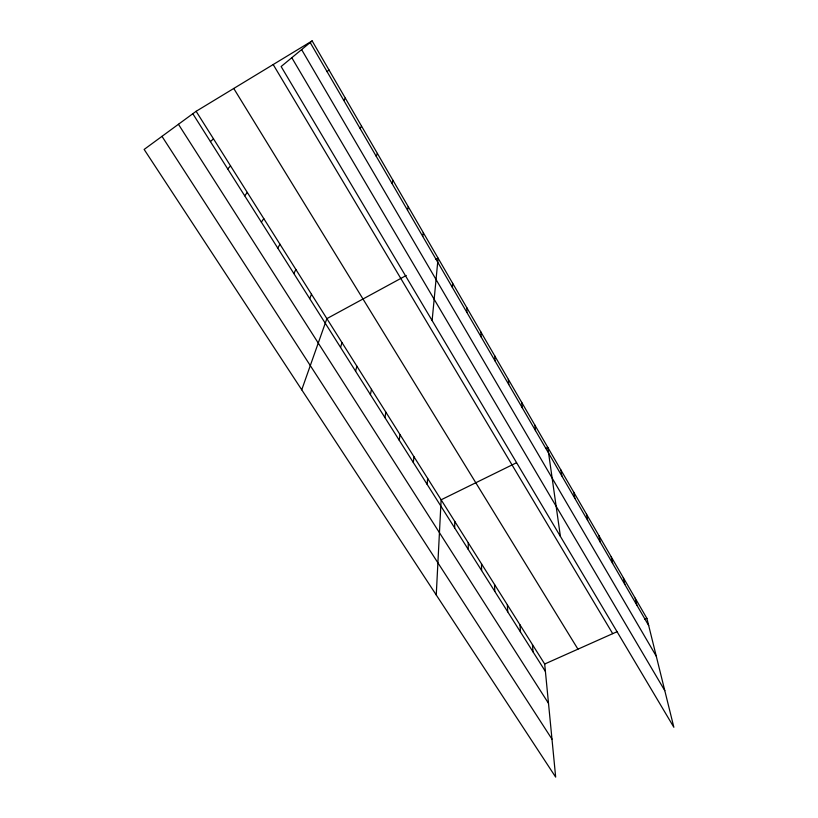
<?xml version="1.0" encoding="UTF-8"?>
<svg xmlns="http://www.w3.org/2000/svg" width="818" height="818" viewBox="0 0 818 818"><rect width="100%" height="100%" fill="white"/><g stroke="black" fill="none" stroke-linecap="round" stroke-linejoin="round"><path stroke-width="1.23" d="M468.233 549.359L468.264 542.825M466.853 312.374L466.904 307.875M454.634 527.855L454.808 521.485M436.25 594.962L441.127 499.798L516.495 462.753M452.405 287.486L452.62 283.233M427.18 484.43L427.64 478.418M432.119 320.574L438.09 258.161L435.892 259.357M413.325 462.518L413.939 456.689M399.245 440.248L400.012 434.603M422.742 236.402L423.305 232.66M384.941 417.62L385.861 412.17M370.39 394.603L371.484 389.358M407.517 210.185L408.264 206.709M355.595 371.208L356.863 366.167M392.026 183.488L392.947 180.297M340.554 347.415L341.996 342.599M301.74 389.808L326.873 318.631L406.26 275.472M376.249 156.32L377.364 153.416M309.695 298.601L311.505 294.255M293.866 273.56L295.871 269.459M360.186 128.651L361.505 126.044M277.762 248.089L279.961 244.234M343.816 100.471L345.349 98.18M261.371 222.159L263.774 218.57M244.684 195.778L247.312 192.465M327.159 71.769L328.897 69.806M227.711 168.917L230.553 165.89M210.42 141.575L213.498 138.835M312.139 40.9L281.126 66.534L673.858 727.263L646.915 618.388L312.139 40.9L196.126 111.299L144.142 149.438L555.667 777.1L544.686 664.011L196.126 111.299M545.534 448.479L547.784 447.385L560.412 536.404M544.686 664.011L617.242 631.629M644.625 619.41L646.915 618.388M161.984 136.35L551.976 739.135M178.436 124.275L548.51 703.347M192.813 113.722L545.412 671.445M233.754 88.467L577.948 649.165M273.192 64.54L612.692 633.653M291.801 57.71L664.789 690.637M301.617 49.591L656.261 656.179M310.175 42.526L648.674 625.514M635.197 598.183L636.864 605.167M623.306 577.661L624.86 584.492M611.22 556.813L612.662 563.49M598.94 535.637L600.269 542.14M586.465 514.103L587.672 520.442M573.776 492.231L574.86 498.387M560.882 469.992L561.843 475.964M534.849 425.074L535.534 430.657M521.71 402.405L522.252 407.783M532.436 644.594L533.05 651.885M508.346 379.358L508.755 384.532M520.003 624.87L520.483 632.028M494.767 355.922L495.023 360.881M507.375 604.839L507.733 611.844M494.542 584.492L494.778 591.353M480.953 332.098L481.056 336.832M481.505 563.827L481.608 570.524"/></g></svg>
